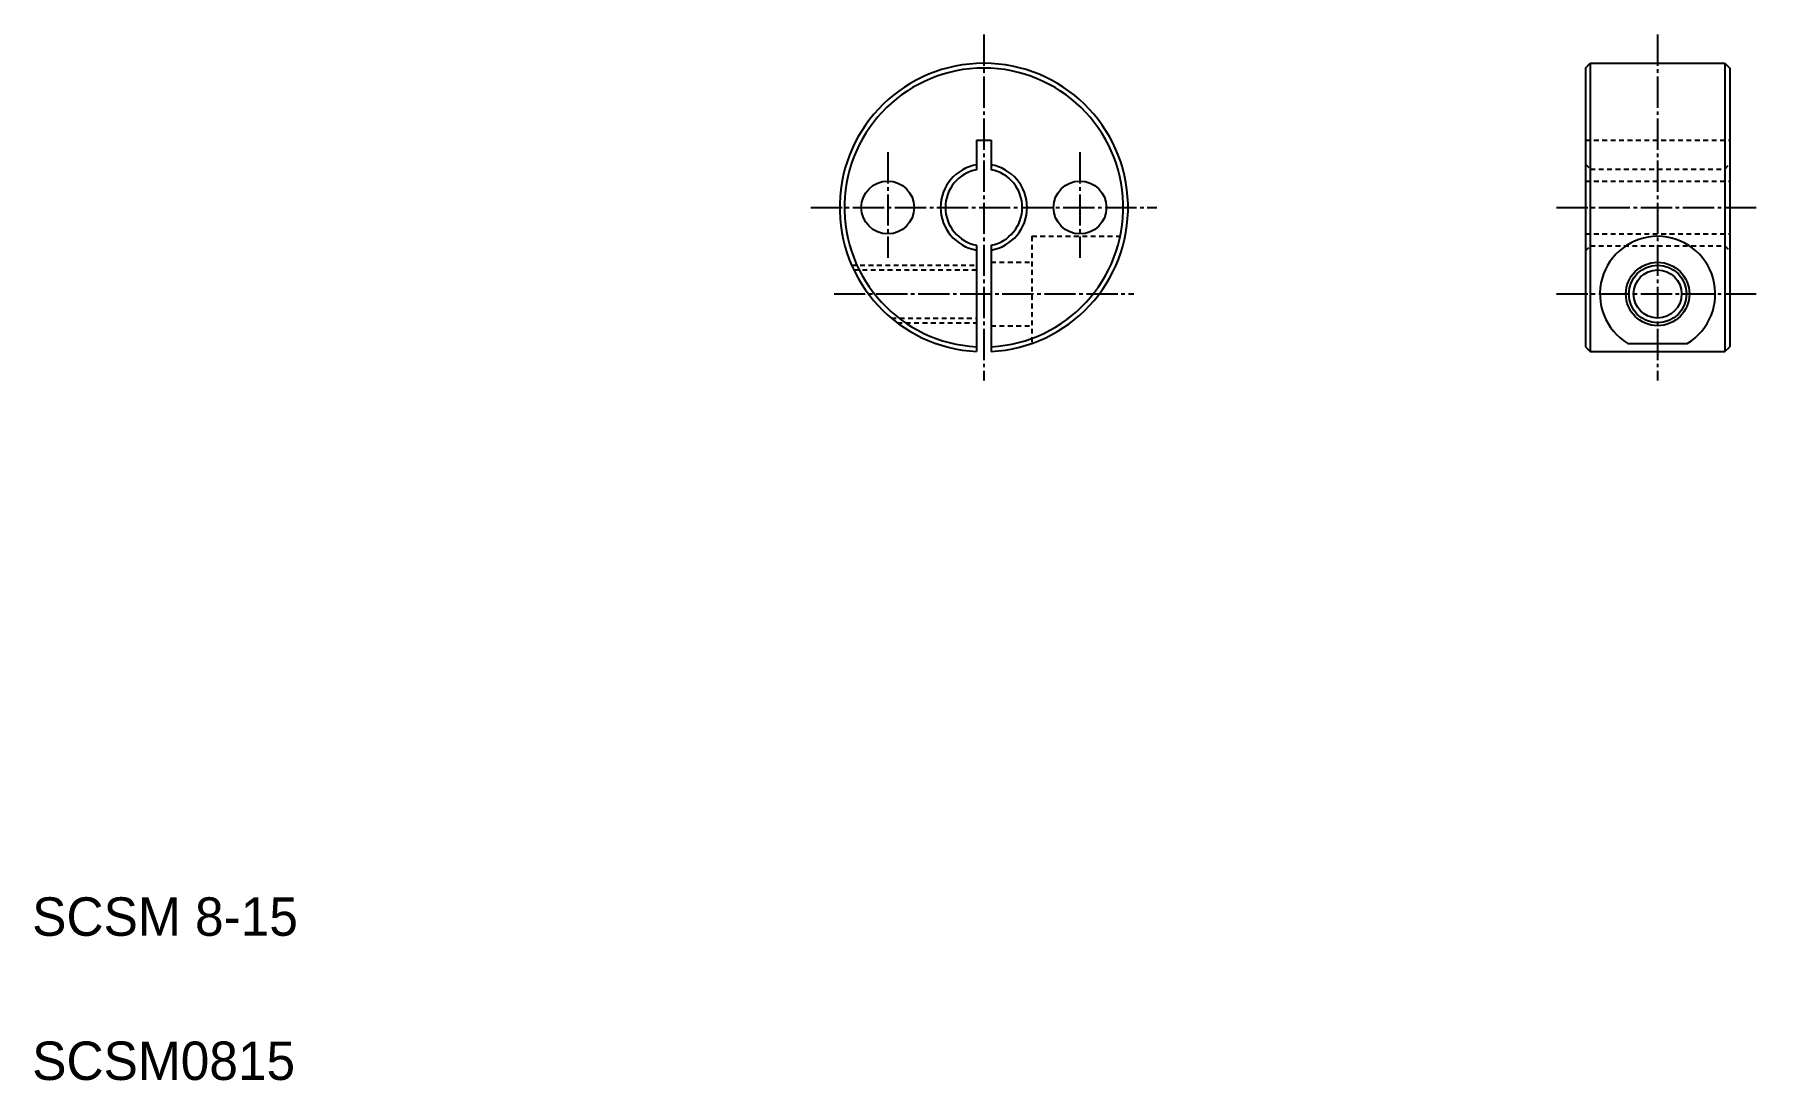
# Model space of a CAD drawing. Extents: x 10 to 190, y 10 to 119.
import ezdxf

# ---------------------------------------------------------------- set-up
doc = ezdxf.new("R2010")
doc.units = 0
doc.header["$LTSCALE"] = 0.25
doc.linetypes.add('CENTER', pattern=[17.5, 13, -1.5, 1.5, -1.5])
doc.linetypes.add('DASHED', pattern=[3.5, 2, -1.5])
doc.layers.get('0').update_dxf_attribs({"linetype": 'CONTINUOUS'})
doc.layers.add('CENTER', color=1, linetype='CENTER')

msp = doc.modelspace()

# ---------------------------------------------------------------- linework, layer by layer
at = {"color": 7, "linetype": 'CONTINUOUS'}
for p, q in [((171.57, 115.27), (172.07, 115.77)), ((171.57, 115.27), (171.57, 86.27)), ((172.07, 115.77), (172.07, 85.77)), ((172.07, 115.77), (186.07, 115.77)), ((186.07, 115.77), (186.07, 85.77)), ((186.07, 115.77), (186.57, 115.27)), ((186.57, 115.27), (186.57, 86.27)), ((108.24, 107.77), (108.24, 104.7)), ((108.24, 107.77), (109.74, 107.77)), ((109.74, 107.77), (109.74, 104.7)), ((108.24, 96.84), (108.24, 85.79)), ((109.74, 96.84), (109.74, 85.79)), ((171.57, 86.27), (172.07, 85.77)), ((175.97, 86.63), (182.16, 86.63)), ((186.07, 85.77), (186.57, 86.27)), ((172.07, 85.77), (186.07, 85.77))]:
    msp.add_line(p, q, dxfattribs=at)
at = {"color": 3, "linetype": 'DASHED'}
for p, q in [((171.57, 107.77), (186.57, 107.77)), ((171.57, 105.27), (172.07, 104.77)), ((172.07, 104.77), (186.07, 104.77)), ((186.07, 104.77), (186.57, 105.27)), ((171.57, 103.52), (186.57, 103.52)), ((113.99, 97.77), (113.99, 86.63)), ((113.99, 97.77), (123.69, 97.77)), ((171.57, 98.02), (186.57, 98.02)), ((109.74, 95.07), (113.99, 95.07)), ((171.57, 96.27), (172.07, 96.77)), ((172.07, 96.77), (186.07, 96.77)), ((186.07, 96.77), (186.57, 96.27)), ((95.25, 94.77), (108.24, 94.77)), ((95.48, 94.27), (108.24, 94.27)), ((99.36, 89.27), (108.24, 89.27)), ((99.99, 88.77), (108.24, 88.77)), ((109.74, 88.47), (113.99, 88.47))]:
    msp.add_line(p, q, dxfattribs=at)
for p, q in [((110.81, 95.07), (110.81, 95.07)), ((111.87, 95.07), (111.87, 95.07))]:
    msp.add_line(p, q)
at = {"color": 7, "linetype": 'CONTINUOUS'}
for centre, radius in [((98.99, 100.77), 2.75), ((118.99, 100.77), 2.75), ((179.07, 91.77), 3.3), ((179.07, 91.77), 2.5)]:
    msp.add_circle(centre, radius, dxfattribs=at)
at = {"color": 3, "linetype": 'CONTINUOUS'}
msp.add_circle((179.07, 91.77), 3, dxfattribs=at)
at = {"color": 7, "linetype": 'CONTINUOUS'}
for centre, radius, start, end in [((108.99, 100.77), 15, 272.866, 267.134), ((108.99, 100.77), 14.5, 272.9649, 267.0351), ((108.99, 100.77), 4.5, 99.5941, 260.4059), ((108.99, 100.77), 4, 100.8069, 259.1931), ((108.99, 100.77), 4.5, 0, 80.4059), ((108.99, 100.77), 4, 0, 79.1931), ((108.99, 100.77), 4, 280.8069, 0), ((108.99, 100.77), 4.5, 279.5941, 0), ((179.07, 91.77), 6, 301.0161, 238.9839)]:
    msp.add_arc(centre, radius, start, end, dxfattribs=at)
at = {"layer": 'CENTER', "color": 1, "linetype": 'CENTER'}
for p, q in [((108.99, 118.77), (108.99, 82.77)), ((179.07, 118.77), (179.07, 82.77)), ((98.99, 106.51), (98.99, 95.54)), ((118.99, 106.51), (118.99, 95.54)), ((90.99, 100.77), (126.99, 100.77)), ((168.57, 100.77), (189.57, 100.77)), ((93.41, 91.77), (124.58, 91.77)), ((168.57, 91.77), (189.57, 91.77))]:
    msp.add_line(p, q, dxfattribs=at)

# ---------------------------------------------------------------- texts
for s, p in [('SCSM 8-15', (10, 25)), ('SCSM0815', (10, 10))]:
    msp.add_text(s, height=4).set_placement(p)

doc.saveas('drawing.dxf')
